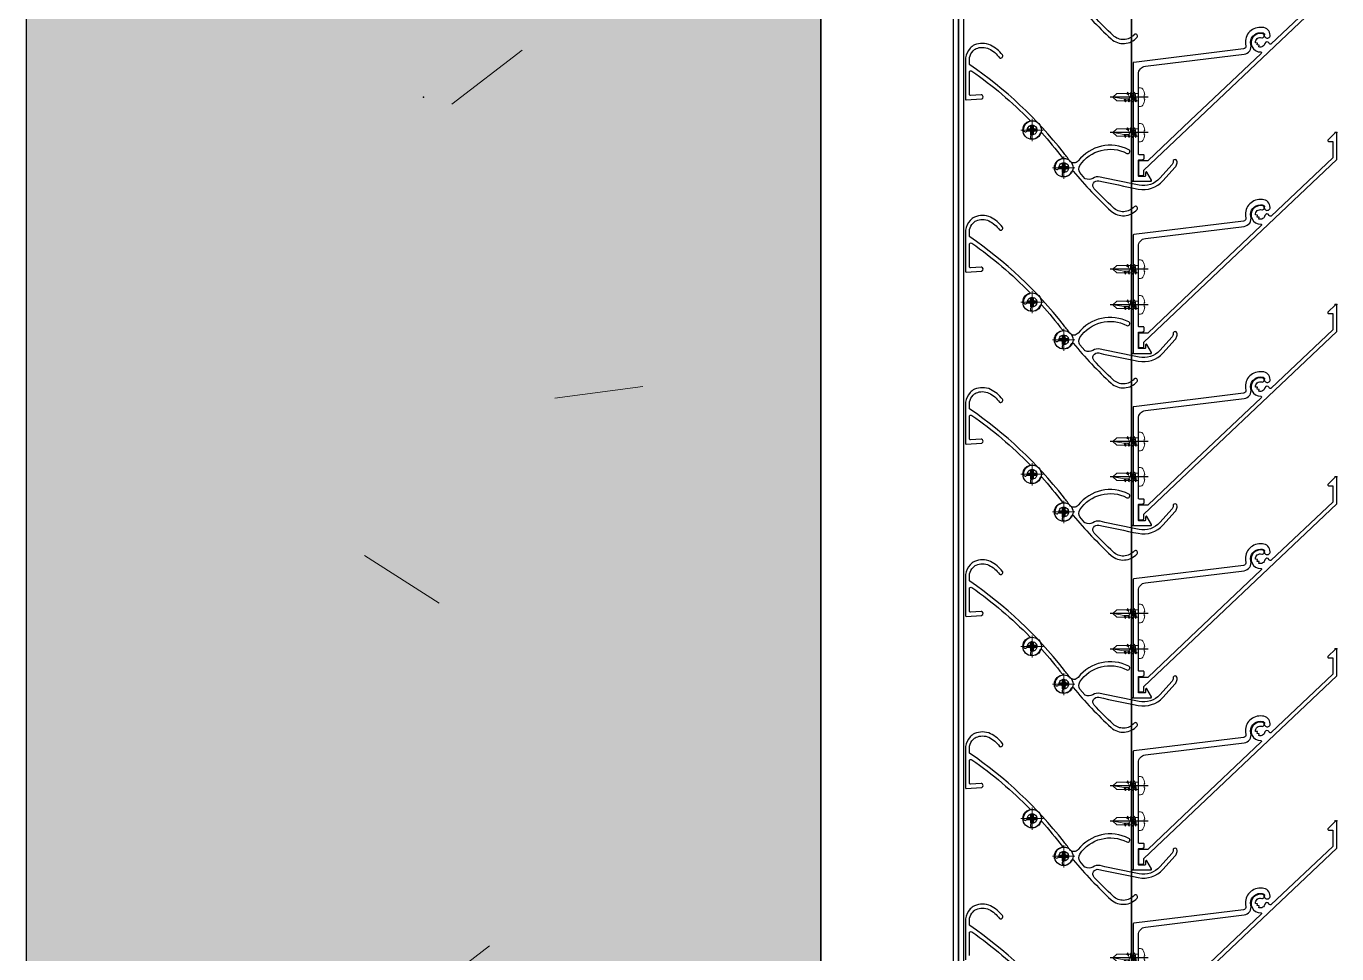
# Model space of a CAD drawing. Header units: millimetres. Extents: x -1379 to 1385823, y -4884429 to 548763.
# Drawn here: x 418749.3 to 419244.1, y -2330847.6 to -2330497.4 of the extents above; entities that cross this region are included whole.
import ezdxf

# ---------------------------------------------------------------- set-up
doc = ezdxf.new("R2010")
doc.units = ezdxf.units.MM
doc.set_wipeout_variables(frame=1)
doc.linetypes.add('CENTER', pattern=[50.8, 31.75, -6.35, 6.35, -6.35])
for name, color, linetype in [('000 - CONCRETE_COL_CUT_COLOR_5', 7, 'Continuous'), ('000 - CONCRETE_COL_HATCH_', 7, 'Continuous'), ('000 - CONCRETE_PRECAST_CUT_COLOR_4', 7, 'Continuous'), ('000 - EXISTING_COLUMN_CUT_COLOR_5', 7, 'Continuous'), ('010 - ASPG_ACCESSORIES_MAIN_COLOR_1', 7, 'Continuous'), ('010 - ASPG_EXTR_DEF_SUB', 7, 'Continuous'), ('010 - ASPG_EXTR_MAIN_COLOR_2', 7, 'Continuous'), ('010 - ASPG_FRAMING_MAIN_COLOR_2', 7, 'Continuous'), ('010 - ASPG_FRAMING_SUB_COLOR_2', 7, 'Continuous'), ('010 - ASPG_FRAMING_WIPEOUT_', 7, 'Continuous'), ('BOLT & SCREW', 7, 'Continuous'), ('Center Line', 7, 'CENTER')]:
    doc.layers.add(name, color=color, linetype=linetype)
for name, color, linetype, lineweight in [('12-GRID', 7, 'CENTER', 13), ('A-COLS-E', 7, 'Continuous', 35), ('A-FLOR-E', 7, 'Continuous', 35), ('SCREW', 7, 'Continuous', 5)]:
    doc.layers.add(name, color=color, linetype=linetype, lineweight=lineweight)

# ---------------------------------------------------------------- blocks, each defined once
blk = doc.blocks.new('PZG35-9D5')
at = {"layer": 'Center Line', "color": 7}
blk.add_line((0, 3.73), (0, -10.53), dxfattribs=at)
at = {"layer": 'SCREW', "color": 7}
for p, q in [((-1.4, 0), (-1.4, -1.09)), ((1.4, 0), (1.4, -0.59)), ((-1.85, -1.4), (1.85, -0.9)), ((-1.85, -1.4), (-1.4, -1.09)), ((-1.85, -1.4), (-1.4, -1.71)), ((-1.85, -2.7), (1.85, -2.2)), ((-1.85, -2.7), (-1.4, -2.39)), ((-1.85, -2.7), (-1.4, -3.01)), ((-1.85, -4), (-1.4, -3.69)), ((-1.85, -4), (-0.99, -3.88)), ((-1.85, -4), (-1.4, -4.31)), ((-1.4, -1.09), (1.4, -0.59)), ((-1.4, -1.71), (1.4, -1.21)), ((-1.4, -1.71), (-1.4, -2.39)), ((-1.4, -2.39), (1.4, -1.89)), ((-1.4, -3.01), (1.4, -2.51)), ((-1.4, -3.01), (-1.4, -3.69)), ((-1.4, -3.69), (-0.84, -3.59)), ((-1.4, -4.31), (-1.18, -4.27)), ((-1.4, -4.31), (-1.4, -8.1)), ((0.56, -3.34), (1.4, -3.19)), ((0.71, -3.65), (1.85, -3.5)), ((0.71, -3.93), (1.4, -3.81)), ((0.71, -4.61), (1.4, -4.49)), ((0.71, -4.95), (1.85, -4.8)), ((1.85, -0.9), (1.4, -0.59)), ((1.85, -0.9), (1.4, -1.21)), ((1.4, -1.21), (1.4, -1.89)), ((1.85, -2.2), (1.4, -1.89)), ((1.85, -2.2), (1.4, -2.51)), ((1.4, -2.51), (1.4, -3.19)), ((1.85, -3.5), (1.4, -3.19)), ((1.85, -3.5), (1.4, -3.81)), ((1.4, -3.81), (1.4, -4.49)), ((1.85, -4.8), (1.4, -4.49)), ((1.85, -4.8), (1.4, -5.11)), ((0, -9.5), (-1.4, -8.1)), ((0, -9.5), (1.4, -8.1)), ((0.71, -5.23), (1.4, -5.11)), ((1.4, -5.11), (1.4, -8.1))]:
    blk.add_line(p, q, dxfattribs=at)
blk.add_lwpolyline([(0, -9.5), (0.71, -5.23), (0.71, -3.6, 0.417657), (0.41, -3.3, 0.108102), (-0.84, -3.59), (-1.4, -4.7)], format="xyb", dxfattribs=at)
blk = doc.blocks.new('*U3139')
at = {"layer": 'SCREW', "color": 7}
blk.add_lwpolyline([(3.03, 1.78, 0.09906), (0.8, 2.55), (0.8, 2.27), (-0.8, 2.27), (-0.8, 2.55, 0.09906), (-3.03, 1.78, 0.266588), (-3.5, 0.96), (-3.5, 0.2, 0.414214), (-3.3, 0), (3.3, 0, 0.414214), (3.5, 0.2), (3.5, 0.96, 0.266588)], format="xyb", close=True, dxfattribs=at)
blk.add_blockref('PZG35-9D5', (0, 0), dxfattribs=at)
blk = doc.blocks.new('*U3144')
at = {"color": 7}
blk.add_point((0, 0), dxfattribs=at)
at = {"layer": '010 - ASPG_ACCESSORIES_MAIN_COLOR_1', "color": 7}
blk.add_lwpolyline([(-39.7, -0.6, 0.414214), (-40, -0.9), (-40, -7.37, 0.57735), (-39.65, -7.57), (-36.64, -5.83, 0.767327), (-36.79, -5.3), (-37.9, -5.3, -0.414214), (-38.2, -5), (-38.2, -2.8, -0.414214), (-38, -2.6), (-32.18, -2.6, -0.388879), (-31.98, -2.78), (-31.85, -4.34, 0.388879), (-31.35, -4.8), (-30.3, -4.8, 0.414214), (-30, -4.5), (-30, -2.9, -0.414214), (-29.7, -2.6), (0.41, -2.6, -0.378969), (3.39, -5.24), (7.95, -42.52, 0.446593), (11.62, -45.08, -0.489802), (16.08, -48.68), (16.06, -49.36, -0.18248), (15.8, -50.02, -0.267949), (15.33, -50.17, 1.122115), (15.1, -52.34, 0.405004), (18.06, -49.4), (18.08, -48.72, 0.489805), (11.16, -43.13, -0.446597), (9.94, -42.28), (4.87, -0.85, 0.364176), (4.57, -0.6)], format="xyb", close=True, dxfattribs=at)
at = {"layer": '010 - ASPG_EXTR_DEF_SUB', "color": 7}
for p in [(-40, -0.5), (43.44, -76.9), (43.44, -77.5)]:
    blk.add_point(p, dxfattribs=at)
at = {"layer": '010 - ASPG_EXTR_MAIN_COLOR_2', "color": 7}
blk.add_lwpolyline([(11.37, -48.15), (11.47, -47.44), (12.18, -47.56), (12.29, -46.79, -0.535538), (14.19, -49.17, 0.991572), (15.66, -49.58, 1.157025), (8.79, -48.77, -0.688558), (8.27, -48.99), (-17.14, -22.17), (-32.34, -6.13), (-32.34, -2.9, 0.414312), (-32.64, -2.6), (-37.54, -2.6, 0.414116), (-37.84, -2.9), (-37.84, -4.3, 0.414214), (-37.54, -4.6), (-35.99, -4.6, -0.205895), (-35.77, -4.69), (33.23, -77.5), (43.14, -77.5, 0.668179), (43.36, -76.99), (40.52, -74.15, 0.668179), (40.01, -74.36), (40.01, -76), (33.87, -76), (11.86, -52.78, -0.558354), (12.08, -51.95, 0.766275), (12.04, -50.39, -0.438583), (10.71, -48.05)], format="xyb", close=True, dxfattribs=at)
at = {"layer": 'SCREW', "color": 7, "rotation": 180}
for p in [(-21.65, -2.5), (-8.24, -2.5)]:
    blk.add_blockref('*U3139', p, dxfattribs=at)
blk = doc.blocks.new('*U1740')
at = {"color": 7}
blk.add_wipeout([(1610, 4), (60, 4), (60, 69.3), (1610, 69.3)], dxfattribs=at).dxf.layer = '010 - ASPG_FRAMING_WIPEOUT_'
at = {"layer": '010 - ASPG_FRAMING_MAIN_COLOR_2', "color": 7}
blk.add_lwpolyline([(1580, 69.3), (90, 69.3), (90, 6), (1580, 6)], close=True, dxfattribs=at)
at = {"layer": '010 - ASPG_FRAMING_SUB_COLOR_2', "color": 7}
for points in [[(1610, 4), (60, 4), (60, 69.3), (1610, 69.3)], [(60, 2), (60, 4), (1610, 4), (1610, 2)]]:
    blk.add_lwpolyline(points, close=True, dxfattribs=at)
at = {"color": 7, "xscale": -1, "rotation": 180}
for p in [(900.3, 69.3), (965.3, 69.3), (1030.3, 69.3), (1095.3, 69.3), (1160.3, 69.3), (1225.3, 69.3)]:
    blk.add_blockref('*U3144', p, dxfattribs=at)
blk = doc.blocks.new('C-1-IV01_REV00_20260605-140059_LOPF_ASPG')
at = {"color": 7, "xscale": -1, "rotation": 270}
blk.add_blockref('*U1740', (16493, -2577), dxfattribs=at)
blk = doc.blocks.new('DPA_Rectangular - 300 x 700mm-V9-IV01 - LOWER ROOF LEVEL PLAN')
at = {"layer": '000 - CONCRETE_COL_CUT_COLOR_5', "lineweight": 9}
h = blk.add_hatch(dxfattribs=at)
h.set_pattern_fill('FP_10', style=0, pattern_type=2)
h.set_pattern_definition([(50, (-233076.46, 2308050.5), (728.7365, -63.75582), [76.2, -838.2]), (355, (-233076.5, 2308050.5), (-140.97162, 764.2276), [60.96, -670.56]), (100.451, (-233015.74, 2308045.2), (587.77, 700.46675), [64.76, -712.36]), (46.184, (-233076.5, 2308253.7), (1084.31624, -168.17096), [114.3, -1257.3]), (96.636, (-232986.1, 2308239.7), (949.6099, 989.70985), [97.14, -1068.54]), (351.184, (-233076.5, 2308253.7), (949.62055, 989.70115), [91.44, -1005.84]), (21, (-232974.86, 2308202.9), (606.45787, -409.06057), [76.2, -838.2]), (326, (-232974.9, 2308202.9), (247.20834, 736.75292), [60.96, -670.56]), (71.451, (-232924.3, 2308168.8), (853.66825, 327.68547), [64.76, -712.36]), (37.5, (-233076.46, 2308050.48), (12.354693, 338.22012), [33.528, -628.904, 33.528, -1320.292]), (37.5, (-233076.46, 2308050.48), (12.354693, 338.22012), [-695.96, -647.192, 33.528, -639.572]), (7.5, (-233076.46, 2308050.48), (267.278874, 400.722127), [33.528, -354.584, 33.528, -870.204]), (7.5, (-233076.46, 2308050.48), (267.278874, 400.722127), [-421.64, -613.664, 33.528, -223.012]), (327.5, (-233303.03, 2308050.48), (542.36333, -22.915345), [33.528, -220.472, 33.528, -1810.512]), (327.5, (-233303.03, 2308050.48), (542.36333, -22.915345), [-287.528, -758.952, 33.528, -1018.032]), (317.5, (-233404.63, 2308050.5), (592.51696, 101.70711), [33.528, -296.672, 33.528, -1239.52]), (317.5, (-233404.63, 2308050.5), (592.51696, 101.70711), [-363.728, -492.76, 33.528, -713.232])])
h.paths.add_polyline_path([(150, -350), (150, 350), (-150, 350), (-150, -350)])
at = {"layer": '000 - CONCRETE_COL_CUT_COLOR_5', "color": 7}
blk.add_line((150, 350), (150, -350), dxfattribs=at)
blk = doc.blocks.new('*U2581')
at = {"layer": '000 - CONCRETE_COL_HATCH_'}
h = blk.add_hatch(dxfattribs=at)
h.set_pattern_fill('AR-CONC', scale=0.5)
h.set_pattern_definition([(50, (-3e-14, -2e-14), (3.5863, -0.31376), [0.375, -4.125]), (355, (-3e-14, -2e-14), (-0.693757, 3.76096), [0.3, -3.3]), (100.4514, (0.299, -0.026), (2.892544, 3.4472), [0.3187, -3.50571]), (46.1842, (-3e-14, 1), (5.336207, -0.827596), [0.5625, -6.1875]), (96.6356, (0.4447, 0.931), (4.67331, 4.87059), [0.47805, -5.25857]), (351.1842, (-3e-14, 1), (4.67331, 4.87059), [0.45, -4.95]), (21, (0.5, 0.75), (2.984535, -2.013094), [0.375, -4.125]), (326, (0.5, 0.75), (1.216577, 3.62575), [0.3, -3.3]), (71.4514, (0.7487, 0.5822), (4.201112, 1.612656), [0.3187, -3.50571]), (37.5, (-3e-14, -2e-14), (0.0607993, 1.6644693), [0, -3.26, 0, -3.35, 0, -3.3125]), (7.5, (-3e-14, -2e-14), (1.315348, 1.9720586), [0, -1.91, 0, -3.185, 0, -1.2625]), (327.5, (-1.115, -2e-14), (2.669112, -0.1127744), [0, -1.25, 0, -3.9, 0, -5.175]), (317.5, (-1.615, -2e-14), (2.915931, 0.500525), [0, -1.625, 0, -2.59, 0, -3.675])])
h.paths.add_polyline_path([(-150, -350), (150, -350), (150, 350), (-150, 350)])
at = {"color": 7}
blk.add_point((0, 0), dxfattribs=at)
at = {"layer": '000 - EXISTING_COLUMN_CUT_COLOR_5', "color": 7}
blk.add_lwpolyline([(-150, -350), (150, -350), (150, 350), (-150, 350)], close=True, dxfattribs=at)
blk = doc.blocks.new('C-1-IV01_REV00_20260605-145550_LOPF_EX')
at = {"layer": 'A-FLOR-E', "color": 7}
for p, q in [((16445, -1010), (16445, -6705)), ((16445, -6705), (16445, -1010))]:
    blk.add_line(p, q, dxfattribs=at)
at = {"layer": '000 - CONCRETE_PRECAST_CUT_COLOR_4', "color": 7}
blk.add_blockref('*U2581', (16295, -1360), dxfattribs=at)
at = {"layer": 'A-COLS-E', "color": 7}
blk.add_blockref('DPA_Rectangular - 300 x 700mm-V9-IV01 - LOWER ROOF LEVEL PLAN', (16295, -1360), dxfattribs=at)
blk = doc.blocks.new('*U3138')
at = {"layer": '12-GRID', "color": 7, "linetype": 'CENTER'}
for p, q in [((0, -6.2), (0, 2.2)), ((-4.2, -2), (4.2, -2))]:
    blk.add_line(p, q, dxfattribs=at)
at = {"layer": 'BOLT & SCREW', "color": 7}
for p, q in [((-0.55, -1.77), (-1.77, -1.56)), ((-0.55, -2.23), (-1.77, -2.44)), ((-0.46, -1.77), (-0.88, -1.56)), ((-0.46, -2.23), (-0.88, -2.44)), ((-0.23, -1.45), (-0.44, -0.23)), ((-0.23, -1.54), (-0.44, -1.12)), ((-0.23, -2.46), (-0.44, -2.88)), ((-0.23, -2.55), (-0.44, -3.77)), ((0.23, -1.45), (0.44, -0.23)), ((0.23, -1.54), (0.44, -1.12)), ((0.44, -2.88), (0.23, -2.46)), ((0.23, -2.55), (0.44, -3.77)), ((0.46, -1.77), (0.88, -1.56)), ((0.46, -2.23), (0.88, -2.44)), ((0.55, -1.77), (1.77, -1.56)), ((0.55, -2.23), (1.77, -2.44))]:
    blk.add_line(p, q, dxfattribs=at)
for points in [[(-1.77, -1.56), (-0.88, -1.56, 0.414214), (-0.44, -1.12), (-0.44, -0.23), (0.44, -0.23), (0.44, -1.12, 0.414214), (0.88, -1.56), (1.77, -1.56), (1.77, -2.44), (0.88, -2.44, 0.414214), (0.44, -2.88), (0.44, -3.77), (-0.44, -3.77), (-0.44, -2.88, 0.414214), (-0.88, -2.44), (-1.77, -2.44)], [(0.23, -2.46, -0.414214), (0.46, -2.23), (0.55, -2.23), (0.55, -1.77), (0.46, -1.77, -0.414214), (0.23, -1.54), (0.23, -1.45), (-0.23, -1.45), (-0.23, -1.54, -0.414214), (-0.46, -1.77), (-0.55, -1.77), (-0.55, -2.23), (-0.46, -2.23, -0.414214), (-0.23, -2.46), (-0.23, -2.55), (0.23, -2.55)]]:
    blk.add_lwpolyline(points, format="xyb", close=True, dxfattribs=at)
blk.add_circle((0, -2), 3.5, dxfattribs=at)
blk = doc.blocks.new('*U3027')
at = {"layer": '010 - ASPG_EXTR_DEF_SUB', "color": 7}
for p in [(780, 0), (845, 0), (910, 0), (975, 0), (1040, 0)]:
    blk.add_point(p, dxfattribs=at)
at = {"layer": '010 - ASPG_EXTR_MAIN_COLOR_2', "color": 7}
for points in [[(747.47, 68.57), (755.86, 68.57, -0.607385), (756.35, 67.62, -0.045829), (737.78, 45.76, -0.560492)], [(725.56, 33.07, 0.077048), (758.74, 68.44, -0.247674), (758.99, 68.57), (760.98, 68.57, -0.044131), (761.47, 68.5, -0.125846), (763.96, 67.21, -0.098851), (764.82, 66.03, -0.205828), (764.79, 61.2, -0.115116), (761.37, 57.18, 0.822373), (762.46, 56.1, 0.109185), (766.15, 60.56, 0.208323), (766.19, 66.64, 0.100528), (764.97, 68.32, 0.145116), (761.29, 70.07), (745.76, 70.07, 0.433659)], [(1108.56, 29.38, 0.030674), (1093.46, 15.06, 0.4171), (1094.11, 5.27, 0.935553), (1095.1, 6.41, -0.43441), (1094.8, 14.29, -0.014998), (1101.92, 21.45, -0.738349)]]:
    blk.add_lwpolyline(points, format="xyb", dxfattribs=at)
for points in [[(810.76, 70.07, 0.433659), (810.46, 69.75), (810.84, 63.96, 0.082069), (810.86, 63.87, 0.720654), (812.33, 63.97, 0.079224), (812.34, 64.07), (812.07, 68.14, -0.433659), (812.47, 68.57), (820.86, 68.57, -0.607385), (821.35, 67.62, -0.045829), (802.78, 45.76, -0.560492), (802.29, 45.89, 0.31786), (799.21, 48.24, 0.953288), (799.08, 46.72, -2.423004), (797.26, 44.89, 0.952315), (795.74, 44.76, 0.300821), (797.89, 41.76, -0.560492), (797.98, 41.25, -0.019425), (788.62, 33.46, -0.552501), (788.15, 33.64, 0.344461), (784.99, 36.3, 0.952015), (784.86, 34.78, -2.423186), (783.04, 32.95, 0.952015), (781.52, 32.82, 0.2854), (783.49, 29.89, -0.553378), (783.56, 29.38, 0.030674), (768.46, 15.06, 0.4171), (769.11, 5.27, 0.935553), (770.1, 6.41, -0.43441), (769.8, 14.29, -0.014998), (776.92, 21.45, -0.738349), (779.92, 19.76, 0.004917), (776.81, 4.8, 0.263611), (779.88, -4.46), (785, -9.08, 0.125884), (786.27, -9.75, 0.044275), (787.09, -9.87, 1.107655), (787.13, -8.33, -0.215596), (786.02, -7.99), (780.89, -3.35, -0.263611), (778.28, 4.51, -0.004855), (781.34, 19.26, 0.23396), (780.82, 21.95, -0.24081), (780.71, 24.9, -0.104157), (780.78, 25), (782.99, 26.93, -0.229021), (785.7, 26.89, -0.381721), (790.27, 9.07, 0.977382), (791.62, 8.41, 0.361105), (787.41, 27.5, -0.496126), (787.44, 30.69, 0.003188), (789.06, 31.9, -0.002827), (790.56, 33.07, 0.077048), (823.74, 68.44, -0.247674), (823.99, 68.57), (825.98, 68.57, -0.044131), (826.47, 68.5, -0.125846), (828.96, 67.21, -0.098851), (829.82, 66.03, -0.205828), (829.79, 61.2, -0.115116), (826.37, 57.18, 0.822373), (827.46, 56.1, 0.109185), (831.15, 60.56, 0.208323), (831.19, 66.64, 0.100528), (829.97, 68.32, 0.145116), (826.29, 70.07)], [(875.76, 70.07, 0.433659), (875.46, 69.75), (875.84, 63.96, 0.082069), (875.86, 63.87, 0.720654), (877.33, 63.97, 0.079224), (877.34, 64.07), (877.07, 68.14, -0.433659), (877.47, 68.57), (885.86, 68.57, -0.607385), (886.35, 67.62, -0.045829), (867.78, 45.76, -0.560492), (867.29, 45.89, 0.31786), (864.21, 48.24, 0.953288), (864.08, 46.72, -2.423004), (862.26, 44.89, 0.952315), (860.74, 44.76, 0.300821), (862.89, 41.76, -0.560492), (862.98, 41.25, -0.019425), (853.62, 33.46, -0.552501), (853.15, 33.64, 0.344461), (849.99, 36.3, 0.952015), (849.86, 34.78, -2.423186), (848.04, 32.95, 0.952015), (846.52, 32.82, 0.2854), (848.49, 29.89, -0.553378), (848.56, 29.38, 0.030674), (833.46, 15.06, 0.4171), (834.11, 5.27, 0.935553), (835.1, 6.41, -0.43441), (834.8, 14.29, -0.014998), (841.92, 21.45, -0.738349), (844.92, 19.76, 0.004917), (841.81, 4.8, 0.263611), (844.88, -4.46), (850, -9.08, 0.125884), (851.27, -9.75, 0.044275), (852.09, -9.87, 1.107655), (852.13, -8.33, -0.215596), (851.02, -7.99), (845.89, -3.35, -0.263611), (843.28, 4.51, -0.004855), (846.34, 19.26, 0.23396), (845.82, 21.95, -0.24081), (845.71, 24.9, -0.104157), (845.78, 25), (847.99, 26.93, -0.229021), (850.7, 26.89, -0.381721), (855.27, 9.07, 0.977382), (856.62, 8.41, 0.361105), (852.41, 27.5, -0.496126), (852.44, 30.69, 0.003188), (854.06, 31.9, -0.002827), (855.56, 33.07, 0.077048), (888.74, 68.44, -0.247674), (888.99, 68.57), (890.98, 68.57, -0.044131), (891.47, 68.5, -0.125846), (893.96, 67.21, -0.098851), (894.82, 66.03, -0.205828), (894.79, 61.2, -0.115116), (891.37, 57.18, 0.822373), (892.46, 56.1, 0.109185), (896.15, 60.56, 0.208323), (896.19, 66.64, 0.100528), (894.97, 68.32, 0.145116), (891.29, 70.07)], [(940.76, 70.07, 0.433659), (940.46, 69.75), (940.84, 63.96, 0.082069), (940.86, 63.87, 0.720654), (942.33, 63.97, 0.079224), (942.34, 64.07), (942.07, 68.14, -0.433659), (942.47, 68.57), (950.86, 68.57, -0.607385), (951.35, 67.62, -0.045829), (932.78, 45.76, -0.560492), (932.29, 45.89, 0.31786), (929.21, 48.24, 0.953288), (929.08, 46.72, -2.423004), (927.26, 44.89, 0.952315), (925.74, 44.76, 0.300821), (927.89, 41.76, -0.560492), (927.98, 41.25, -0.019425), (918.62, 33.46, -0.552501), (918.15, 33.64, 0.344461), (914.99, 36.3, 0.952015), (914.86, 34.78, -2.423186), (913.04, 32.95, 0.952015), (911.52, 32.82, 0.2854), (913.49, 29.89, -0.553378), (913.56, 29.38, 0.030674), (898.46, 15.06, 0.4171), (899.11, 5.27, 0.935553), (900.1, 6.41, -0.43441), (899.8, 14.29, -0.014998), (906.92, 21.45, -0.738349), (909.92, 19.76, 0.004917), (906.81, 4.8, 0.263611), (909.88, -4.46), (915, -9.08, 0.125884), (916.27, -9.75, 0.044275), (917.09, -9.87, 1.107655), (917.13, -8.33, -0.215596), (916.02, -7.99), (910.89, -3.35, -0.263611), (908.28, 4.51, -0.004855), (911.34, 19.26, 0.23396), (910.82, 21.95, -0.24081), (910.71, 24.9, -0.104157), (910.78, 25), (912.99, 26.93, -0.229021), (915.7, 26.89, -0.381721), (920.27, 9.07, 0.977382), (921.62, 8.41, 0.361105), (917.41, 27.5, -0.496126), (917.44, 30.69, 0.003188), (919.06, 31.9, -0.002827), (920.56, 33.07, 0.077048), (953.74, 68.44, -0.247674), (953.99, 68.57), (955.98, 68.57, -0.044131), (956.47, 68.5, -0.125846), (958.96, 67.21, -0.098851), (959.82, 66.03, -0.205828), (959.79, 61.2, -0.115116), (956.37, 57.18, 0.822373), (957.46, 56.1, 0.109185), (961.15, 60.56, 0.208323), (961.19, 66.64, 0.100528), (959.97, 68.32, 0.145116), (956.29, 70.07)], [(1005.76, 70.07, 0.433659), (1005.46, 69.75), (1005.84, 63.96, 0.082069), (1005.86, 63.87, 0.720654), (1007.33, 63.97, 0.079224), (1007.34, 64.07), (1007.07, 68.14, -0.433659), (1007.47, 68.57), (1015.86, 68.57, -0.607385), (1016.35, 67.62, -0.045829), (997.78, 45.76, -0.560492), (997.29, 45.89, 0.31786), (994.21, 48.24, 0.953288), (994.08, 46.72, -2.423004), (992.26, 44.89, 0.952315), (990.74, 44.76, 0.300821), (992.89, 41.76, -0.560492), (992.98, 41.25, -0.019425), (983.62, 33.46, -0.552501), (983.15, 33.64, 0.344461), (979.99, 36.3, 0.952015), (979.86, 34.78, -2.423186), (978.04, 32.95, 0.952015), (976.52, 32.82, 0.2854), (978.49, 29.89, -0.553378), (978.56, 29.38, 0.030674), (963.46, 15.06, 0.4171), (964.11, 5.27, 0.935553), (965.1, 6.41, -0.43441), (964.8, 14.29, -0.014998), (971.92, 21.45, -0.738349), (974.92, 19.76, 0.004917), (971.81, 4.8, 0.263611), (974.88, -4.46), (980, -9.08, 0.125884), (981.27, -9.75, 0.044275), (982.09, -9.87, 1.107655), (982.13, -8.33, -0.215596), (981.02, -7.99), (975.89, -3.35, -0.263611), (973.28, 4.51, -0.004855), (976.34, 19.26, 0.23396), (975.82, 21.95, -0.24081), (975.71, 24.9, -0.104157), (975.78, 25), (977.99, 26.93, -0.229021), (980.7, 26.89, -0.381721), (985.27, 9.07, 0.977382), (986.62, 8.41, 0.361105), (982.41, 27.5, -0.496126), (982.44, 30.69, 0.003188), (984.06, 31.9, -0.002827), (985.56, 33.07, 0.077048), (1018.74, 68.44, -0.247674), (1018.99, 68.57), (1020.98, 68.57, -0.044131), (1021.47, 68.5, -0.125846), (1023.96, 67.21, -0.098851), (1024.82, 66.03, -0.205828), (1024.79, 61.2, -0.115116), (1021.37, 57.18, 0.822373), (1022.46, 56.1, 0.109185), (1026.15, 60.56, 0.208323), (1026.19, 66.64, 0.100528), (1024.97, 68.32, 0.145116), (1021.29, 70.07)], [(1070.76, 70.07, 0.433659), (1070.46, 69.75), (1070.84, 63.96, 0.082069), (1070.86, 63.87, 0.720654), (1072.33, 63.97, 0.079224), (1072.34, 64.07), (1072.07, 68.14, -0.433659), (1072.47, 68.57), (1080.86, 68.57, -0.607385), (1081.35, 67.62, -0.045829), (1062.78, 45.76, -0.560492), (1062.29, 45.89, 0.31786), (1059.21, 48.24, 0.953288), (1059.08, 46.72, -2.423004), (1057.26, 44.89, 0.952315), (1055.74, 44.76, 0.300821), (1057.89, 41.76, -0.560492), (1057.98, 41.25, -0.019425), (1048.62, 33.46, -0.552501), (1048.15, 33.64, 0.344461), (1044.99, 36.3, 0.952015), (1044.86, 34.78, -2.423186), (1043.04, 32.95, 0.952015), (1041.52, 32.82, 0.2854), (1043.49, 29.89, -0.553378), (1043.56, 29.38, 0.030674), (1028.46, 15.06, 0.4171), (1029.11, 5.27, 0.935553), (1030.1, 6.41, -0.43441), (1029.8, 14.29, -0.014998), (1036.92, 21.45, -0.738349), (1039.92, 19.76, 0.004917), (1036.81, 4.8, 0.263611), (1039.88, -4.46), (1045, -9.08, 0.125884), (1046.27, -9.75, 0.044275), (1047.09, -9.87, 1.107655), (1047.13, -8.33, -0.215596), (1046.02, -7.99), (1040.89, -3.35, -0.263611), (1038.28, 4.51, -0.004855), (1041.34, 19.26, 0.23396), (1040.82, 21.95, -0.24081), (1040.71, 24.9, -0.104157), (1040.78, 25), (1042.99, 26.93, -0.229021), (1045.7, 26.89, -0.381721), (1050.27, 9.07, 0.977382), (1051.62, 8.41, 0.361105), (1047.41, 27.5, -0.496126), (1047.44, 30.69, 0.003188), (1049.06, 31.9, -0.002827), (1050.56, 33.07, 0.077048), (1083.74, 68.44, -0.247674), (1083.99, 68.57), (1085.98, 68.57, -0.044131), (1086.47, 68.5, -0.125846), (1088.96, 67.21, -0.098851), (1089.82, 66.03, -0.205828), (1089.79, 61.2, -0.115116), (1086.37, 57.18, 0.822373), (1087.46, 56.1, 0.109185), (1091.15, 60.56, 0.208323), (1091.19, 66.64, 0.100528), (1089.97, 68.32, 0.145116), (1086.29, 70.07)]]:
    blk.add_lwpolyline(points, format="xyb", close=True, dxfattribs=at)
at = {"color": 7, "rotation": 179.999999999989}
for p in [(799.09, 42.89), (864.09, 42.89), (929.09, 42.89), (994.09, 42.89), (1059.09, 42.89), (784.87, 30.95), (849.87, 30.95), (914.87, 30.95), (979.87, 30.95), (1044.87, 30.95)]:
    blk.add_blockref('*U3138', p, dxfattribs=at)

msp = doc.modelspace()

# ---------------------------------------------------------------- block references
at = {"color": 7}
msp.add_blockref('C-1-IV01_REV00_20260605-145550_LOPF_EX', (402604.3, -2329164.18), dxfattribs=at)

# ---------------------------------------------------------------- next in the draw order: block references
msp.add_blockref('C-1-IV01_REV00_20260605-140059_LOPF_ASPG', (402604.3, -2329164.18), dxfattribs=at)

# ---------------------------------------------------------------- next in the draw order: block references
at = {"color": 7, "rotation": 90}
msp.add_blockref('*U3027', (419173.97, -2331595.64), dxfattribs=at)

doc.saveas('drawing.dxf')
